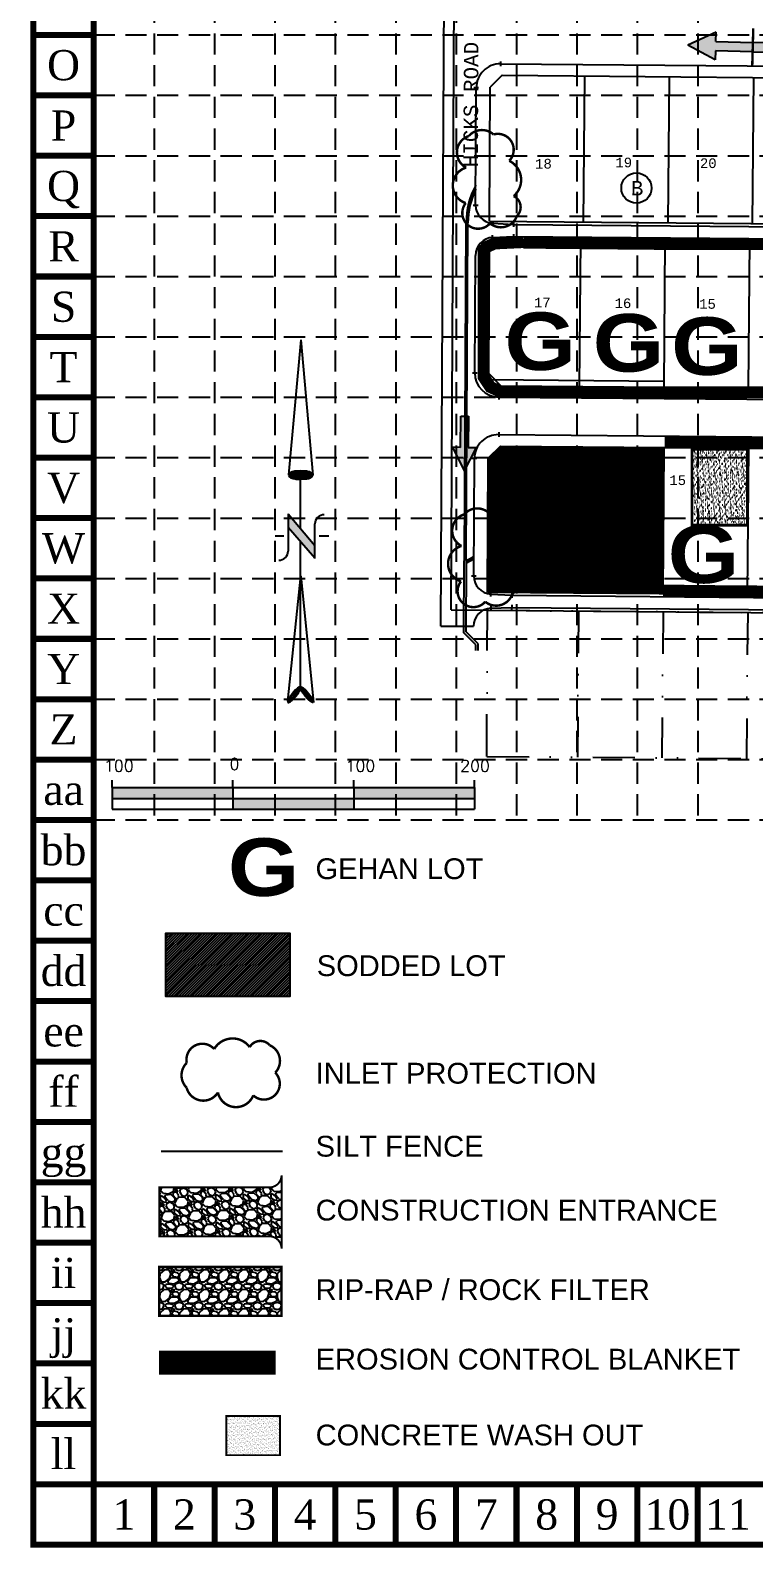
# Model space of a CAD drawing. Header units: inches. Extents: x 4121 to 7326, y 5861 to 7866.
# Drawn here: x 4121 to 4720, y 5861 to 7117 of the extents above; entities that cross this region are included whole.
import ezdxf
from ezdxf.enums import TextEntityAlignment as Align

# ---------------------------------------------------------------- set-up
doc = ezdxf.new("R2010")
doc.units = ezdxf.units.IN
doc.header["$LTSCALE"] = 70
doc.header["$MEASUREMENT"] = 0
for name, pattern in [('ACAD_ISO02W100', [15, 12, -3]), ('DIVIDE', [1.25, 0.5, -0.25, 0, -0.25, 0, -0.25]), ('HIDDEN', [0.375, 0.25, -0.125])]:
    doc.linetypes.add(name, pattern=pattern)
for name, color, linetype in [('11', 7, 'Continuous'), ('14', 7, 'Continuous'), ('31', 7, 'Continuous'), ('46', 7, 'Continuous'), ('47', 150, 'Continuous'), ('8', 7, 'Continuous'), ('BASE', 7, 'Continuous'), ('BOUND', 150, 'Continuous'), ('drainarrow', 7, 'Continuous'), ('erosionblanket', 84, 'Continuous'), ('grid', 9, 'HIDDEN'), ('HATCH', 2, 'Continuous'), ('LOTS', 150, 'Continuous'), ('NARROW', 7, 'Continuous'), ('SILT', 200, 'Continuous'), ('SODDED LOT', 2, 'Continuous')]:
    doc.layers.add(name, color=color, linetype=linetype)
doc.styles.add('GEHAN', font='ariblk.TTF', dxfattribs={"height": 12})
doc.styles.add('L120', font='simplex.shx', dxfattribs={"height": 4.8})
doc.styles.add("L200'", font='ARIAL.TTF', dxfattribs={"height": 0.001968503937008})
doc.styles.add('MONOTXT', font='MONOTXT', dxfattribs={"height": 0.2})
doc.styles.get("Standard").update_dxf_attribs({"font": 'TIMES.TTF', "height": 25})
pattern_1 = [(45, (0, 0), (-0.08838834764831843, 0.08838834764831845), [])]

# ---------------------------------------------------------------- blocks, each defined once
blk = doc.blocks.new('North Arrow')
at = {"layer": 'NARROW'}
for p, q in [((32.43254981860446, 3.058265073213988), (32.43254981860446, 4.631385762768332)), ((0, 0), (22.36344290151465, 2.002084736559482)), ((0, 0), (22.3340256442134, -2.022002755547874)), ((28.76667448424996, -2.091662794246076), (34.01874137947743, 2.319861484284047)), ((36.17825519122562, 2.333068732823449), (30.46489879658111, 2.333068732823449)), ((36.15693846157228, 2.319861484284047), (31.03953994826952, -2.091662794246076)), ((39.10239171702415, 0.006637234364461619), (59.96415737125062, 2.108618273159664)), ((21.65859055236069, -0.04755806894536363), (21.65587945617517, -0.04755806894536363)), ((31.2002493849468, -0.04755806894536363), (21.65859055236069, -0.04755806894536363)), ((28.76667448424996, -2.091662794246076), (34.95439482978327, -2.091662794246076)), ((57.4539157862273, -0.04755806894536363), (33.41071549255503, -0.04755806894536363)), ((59.8310793026576, -2.141789640390925), (39.04486644576536, -0.007715046158409677)), ((57.69334596529006, -0.02703537367779063), (57.76929195033517, -0.01344045038422337)), ((57.76514189648879, -0.05039075473177945), (57.69334596529006, -0.02703537367779063)), ((32.43254981860446, -4.261561808689294), (32.43254981860446, -2.800806882678444))]:
    blk.add_line(p, q, dxfattribs=at)
blk.add_lwpolyline([(22.36469003275943, -2.029144276148145), (22.58571216360451, -1.926685835660464, 0.09157658552841703), (22.86600292222374, -1.437143250313966, 0.04830551554414139), (23.03449076013294, -0.7510674610057322), (23.07365352004581, -0.007926344824227272), (23.0138871940153, 0.8191116749912908, 0.04830551554426889), (22.86600292222374, 1.421290560665511, 0.0915765855283463), (22.58571216360451, 1.91083314601201), (22.36469003275943, 2.01329158649969), (22.14366790191434, 1.91083314601201, 0.09157658552851158), (21.86337714329511, 1.421290560665511, 0.04830551554418233), (21.71549287155813, 0.8191116749912908), (21.65572654552761, -0.007926344824227272), (21.71549287155813, -0.8349643646397453, 0.04830551554422624), (21.86337714329511, -1.437143250313966, 0.09157658552816902), (22.14366790191434, -1.926685835660464)], format="xyb", close=True, dxfattribs=at)
for points in [[(57.45558378554506, -0.03134526075882604), (57.43996657389744, 0.0836624617477355, -0.06681784727068599), (57.67471216397553, 0.4712181194372533, -0.03073031192727785), (58.00862399094058, 0.8372912985578296), (58.52165351551321, 1.292257312707079), (59.07299621394941, 1.699951556056476, -0.03073031192742202), (59.50028108291463, 1.950818694931513, -0.06681784727061153), (59.92804734067704, 2.100220530974184), (60.03732810972451, 2.061125939999329)], [(60.03732810972451, 2.061125939999329), (60.05294532137214, 1.946118217492767, -0.06681784727066456), (59.81819973129404, 1.558562559803249, -0.03073031192683177), (59.43379851860755, 1.137137013811298), (58.97125837981093, 0.7375233665334235), (58.41991568137473, 0.3298291232385964, -0.03073031192764033), (57.99263081235495, 0.07896198436355917, -0.03669233332525137), (57.76236303227506, -0.01733721801429056)], [(57.45558378554506, -0.03527464659782709), (57.43996657389744, -0.150282369049819, 0.06681784727068599), (57.67471216397553, -0.5378380267393368, 0.03073031192727785), (58.00862399094058, -0.903911205859913), (58.52165351551321, -1.358877220063732), (59.07299621394941, -1.766571463358559, 0.03073031192742202), (59.50028108291463, -2.017438602233597, 0.06681784727061153), (59.92804734067704, -2.166840438276267), (60.03732810972451, -2.127745847301412)], [(60.03732810972451, -2.127745847301412), (60.05294532137214, -2.012738124794851, 0.06681784727066456), (59.81819973129404, -1.625182467105333, 0.03073031192683177), (59.43379851860755, -1.203756921113381), (58.97125837981093, -0.804143273835507), (58.41991568137473, -0.3964490305406798, 0.03073031192764033), (57.99263081235495, -0.1455818916656426, 0.03669233332525137), (57.76236303227506, -0.04928268934236257)]]:
    blk.add_lwpolyline(points, format="xyb", dxfattribs=at)
for centre, start, end in [((30.46491631666868, 3.862994872579293), 178.8769027564139, 270), ((34.95439482978327, -3.621588933947351), 358.8769027564139, 90)]:
    blk.add_arc(centre, 1.529926139739004, start, end, dxfattribs=at)
for points in [[(23.02743242273209, -0.7618279882990464), (21.67003612299595, -0.04525802260104683), (23.06525461068304, -0.04525802260104683), (21.71626324154204, 0.8195677980802429)], [(23.06525461068304, -0.04525802260104683), (21.71626324154204, 0.8195677980802429), (23.01902749208239, 0.7489697719211108), (21.85494459723486, 1.41965102062386)], [(23.01902749208239, 0.7489697719211108), (21.85494459723486, 1.41965102062386), (22.86773874044229, 1.437300527177285), (22.14491470462235, 1.910307302568981)], [(22.86773874044229, 1.437300527177285), (22.14491470462235, 1.910307302568981), (22.58617356370451, 1.910307302568981), (22.35503797086494, 2.002084736559482)], [(31.04573626156707, -2.092600781761575), (36.15173163068903, 2.358604768796795), (28.74698772917327, -2.064361571265181), (34.01267678058502, 2.358604768796795)], [(57.44388876337325, 0.08001449623407098), (57.69525844847522, -0.01106567331589758), (57.49810575425727, 0.2124947428819723), (57.77083364797363, -0.01106567331589758)], [(57.450460519849, -0.04004572727353661), (57.68868669199946, -0.016585683588346), (57.44388876337325, 0.08001449623407098), (57.69525844847522, -0.01106567331589758)], [(57.49810575425727, 0.2124947428819723), (57.77083364797363, -0.01106567331589758), (57.59996797960412, 0.3891350717640307), (57.940056377156, 0.06345446541672572)], [(57.59996797960412, 0.3891350717640307), (57.940056377156, 0.06345446541672572), (57.68211493557828, 0.4981552747267415), (58.06984856753843, 0.1324545938769006)], [(57.68211493557828, 0.4981552747267415), (58.06984856753843, 0.1324545938769006), (57.83819415180915, 0.663755583063903), (58.29493122679196, 0.2580348277115263)], [(57.83819415180915, 0.663755583063903), (58.29493122679196, 0.2580348277115263), (58.02877508955135, 0.8569559427633067), (58.51837094691291, 0.405695102581376)], [(58.02877508955135, 0.8569559427633067), (58.51837094691291, 0.405695102581376), (58.26042950528063, 1.069476338470849), (58.73031009321494, 0.5657754006460891)], [(58.26042950528063, 1.069476338470849), (58.73031009321494, 0.5657754006460891), (58.51837094691291, 1.297176762400341), (59.04904028220699, 0.8114158579883224)], [(58.51837094691291, 1.297176762400341), (59.04904028220699, 0.8114158579883224), (58.69580837170361, 1.422756996180397), (59.26097942850902, 0.9949561996836565)], [(59.26426530671961, 0.9963362022790534), (58.69416543257103, 1.419996991044172), (59.44663154890804, 1.149516487475921), (59.00303798687673, 1.64907741756906)], [(59.44663154890804, 1.149516487475921), (59.00303798687673, 1.64907741756906), (59.61749721722299, 1.335816834307479), (59.27576588053853, 1.822957741314895)], [(59.61749721722299, 1.335816834307479), (59.27576588053853, 1.822957741314895), (59.80972109409777, 1.551097235151246), (59.4926338442383, 1.954057985367399)], [(59.80972109409777, 1.551097235151246), (59.4926338442383, 1.954057985367399), (59.93129858887187, 1.730497569169529), (59.69471535579942, 2.039618144699489)], [(59.93129858887187, 1.730497569169529), (59.69471535579942, 2.039618144699489), (60.05287608364597, 1.941637962281675), (59.93129858887187, 2.103098262887215)], [(60.05287608364597, 1.941637962281675), (59.93129858887187, 2.103098262887215), (60.03644669248388, 2.064458190925507)], [(22.86773874044229, -1.439569039612252), (21.72466817219174, -0.8747848301754857), (23.02743242273209, -0.7618279882990464), (21.67003612299595, -0.04525802260104683)], [(22.5777686330548, -1.930225321557373), (21.86334952788457, -1.446628842222708), (22.86773874044229, -1.439569039612252), (21.72466817219174, -0.8747848301754857)], [(22.36344290151465, -2.014942952937417), (22.14491470462235, -1.930225321557373), (22.5777686330548, -1.930225321557373), (21.86334952788457, -1.446628842222708)], [(57.4373170068975, -0.1421659174229717), (57.68868669199946, -0.02210569386079442), (57.450460519849, -0.04004572727353661), (57.68868669199946, -0.016585683588346)], [(57.45703227632475, -0.1932260124704044), (57.69525844847522, -0.02762570418781252), (57.4373170068975, -0.1421659174229717), (57.68868669199946, -0.02210569386079442)], [(57.52603571929285, -0.3257062591183058), (57.76426189149788, -0.05108574781843345), (57.45703227632475, -0.1932260124704044), (57.69525844847522, -0.02762570418781252)], [(57.63446970111545, -0.4802665469105705), (57.90062583830149, -0.1021458429204358), (57.52603571929285, -0.3257062591183058), (57.76426189149788, -0.05108574781843345)], [(57.78397716092513, -0.6624268860650773), (58.09120677609826, -0.2001260253382497), (57.63446970111545, -0.4802665469105705), (57.90062583830149, -0.1021458429204358)], [(57.97455809866733, -0.8735672791772231), (58.33600470472447, -0.3477863002626691), (57.78397716092513, -0.6624268860650773), (58.09120677609826, -0.2001260253382497)], [(58.24071423585337, -1.113687726247008), (58.61366141578401, -0.5423666625029), (57.97455809866733, -0.8735672791772231), (58.33600470472447, -0.3477863002626691)], [(58.61366141578401, -1.433848322321865), (58.92746278743289, -0.771447089027788), (58.24071423585337, -1.113687726247008), (58.61366141578401, -0.5423666625029)], [(58.91431927448139, -1.64498871543401), (59.20019068109468, -1.004667523229728), (58.61366141578401, -1.433848322321865), (58.92746278743289, -0.771447089027788)], [(59.11804372517508, -1.794028992899257), (59.56985198281473, -1.35518817585762), (58.91760515269198, -1.651888728247286), (59.20019068109468, -1.011567536097573)], [(59.34805520177179, -1.927889242142555), (59.81300697236293, -1.62152867174882), (59.11804372517508, -1.794028992899257), (59.56985198281473, -1.35518817585762)], [(59.53699320043597, -1.324828119304584), (59.41377276652929, -1.18406785724801), (59.20840537670301, -1.014327541233797)], [(59.58299549571166, -2.052089473381784), (59.92801271066128, -1.787128980031412), (59.34805520177179, -1.927889242142555), (59.81300697236293, -1.62152867174882)], [(59.78343406819477, -2.12522960951901), (60.04630432717022, -2.007929391147627), (59.58299549571166, -2.052089473381784), (59.92801271066128, -1.787128980031412)], [(59.92308389326354, -2.166629686616943), (60.03808963156189, -2.132129622386856), (59.78343406819477, -2.12522960951901), (60.04630432717022, -2.007929391147627)]]:
    blk.add_solid(points, dxfattribs=at)
blk = doc.blocks.new('washout')
at = {"layer": 'BASE'}
h = blk.add_hatch(dxfattribs=at)
h.set_pattern_fill('AR-SAND', color=30, scale=1.29438, style=0)
h.set_pattern_definition([(37.50000000000001, (1095.310110482622, -97.07849999999996), (-0.0815373428699146, 2.494042150135252), [0, -1.9674576, 0, -2.200446, 0, -2.1033675]), (7.499999999999999, (1095.310110482622, -97.07849999999996), (2.29076357176444, 3.652929423912071), [0, -1.0613916, 0, -1.7733006, 0, -0.6795494999999999]), (327.5, (1093.718023082621, -97.07849999999996), (4.0308829430139, 0.007324965717175819), [0, -0.6471899999999999, 0, -2.329884, 0, -3.041793]), (317.5, (1093.718023082621, -97.07849999999996), (3.891070154426286, 1.136045697739593), [0, -0.323595, 0, -1.5273684, 0, -1.747413])])
h.paths.add_polyline_path([(44.3144205259029, 0), (44.3144205259029, 32.35950000000003), (0, 32.35950000000003), (0, 0)])
at = {"layer": 'BASE', "color": 30, "linetype": 'ACAD_ISO02W100', "const_width": 1.617975}
blk.add_lwpolyline([(0, 0), (44.3144205259029, 0), (44.3144205259029, 32.35950000000003), (0, 32.35950000000003)], close=True, dxfattribs=at)
blk = doc.blocks.new('GH')
at = {"layer": 'HATCH', "color": 135, "style": 'GEHAN'}
blk.add_text('G', height=184.6608168914332, dxfattribs=at).set_placement((-67.79642512396822, -260.908448399513))
blk = doc.blocks.new('TF')
for p, q in [((0.001246013401441814, -0.01988097191429006), (0.001246013401441814, 0.02011902808567356)), ((0.001246013401441814, 0.02011902808567356), (0.1612460134014668, 0.02011902808567356)), ((0.1612460134014668, 0.02011902808567356), (0.1612460134014668, 0.06011902808575087)), ((0.1612460134014668, 0.06011902808575087), (0.2812460134014714, 0.0001190280856917525)), ((0.1612460134014668, -0.05988097191425368), (0.2812460134014714, 0.0001190280856917525)), ((0.1612460134014668, -0.01988097191429006), (0.001246013401441814, -0.01988097191429006)), ((0.1612460134014668, -0.01988097191429006), (0.1612460134014668, -0.05988097191425368))]:
    blk.add_line(p, q)
for points in [[(0.001246013401441814, 0.02011902808567356), (0.001246013401441814, -0.01988097191429006), (0.1612460134014668, 0.02011902808567356), (0.1612460134014668, -0.01988097191429006)], [(0.1612460134014668, -0.05988097191425368), (0.1612460134014668, 0.06011902808575087), (0.2812460134014714, 0.0001190280856917525), (0.1612460134014668, 0.06011902808575087)]]:
    blk.add_solid(points)
blk = doc.blocks.new('2arrows')
at = {"const_width": 2}
blk.add_lwpolyline([(45.04316796406874, -33.44996707222072), (55.84051307070968, -3.742470964964014)], dxfattribs=at)
at = {"yscale": 192, "zscale": 192}
for p, xscale, rotation in [((50.75888368518281, -18.42426616694411), 192.0000000000001, 160.0260596818102), ((50.30919537507816, -18.26082459458394), -191.9999999999998, 160.0260596818168)]:
    blk.add_blockref('TF', p, dxfattribs=dict(at, xscale=xscale, rotation=rotation))
blk = doc.blocks.new('arrow')
at = {"xscale": 192.0000000000001, "yscale": 192, "zscale": 192, "rotation": 89.54514789520785}
blk.add_blockref('TF', (-0.4058247577286238, -53.99771442406018), dxfattribs=at)
blk = doc.blocks.new('SODDEDLOT')
at = {"layer": 'HATCH'}
h = blk.add_hatch(dxfattribs=at)
h.set_pattern_fill('ANSI31', color=256, scale=20, style=0)
h.set_pattern_definition([(45, (0, 0), (-1.767766952966369, 1.767766952966369), [])])
h.paths.add_polyline_path([(10.13778525798257, 14.82062275807376), (10.13778525798257, 14.56789592690394), (10.13778525798257, 10.56037062392895), (18.59497511212364, 10.56037062392895), (18.59497511212364, 14.82062275807376)])
h = blk.add_hatch(dxfattribs=at)
h.set_pattern_fill('ANSI31', color=256, style=0)
h.set_pattern_definition(pattern_1)
h.paths.add_polyline_path([(10.13778525798257, 14.82062275807375), (10.13778525798257, 14.56789592690394), (10.13778525798257, 10.56037062392895), (18.59497511212364, 10.56037062392895), (18.59497511212364, 14.82062275807376)])
at = {"color": 250}
blk.add_lwpolyline([(10.13778525798257, 14.56789592690394), (10.13778525798257, 10.56037062392895), (18.59497511212363, 10.56037062392895), (18.59497511212363, 14.82062275807375), (10.13778525798257, 14.82062275807376)], close=True, dxfattribs=at)
blk = doc.blocks.new('grid2')
at = {"layer": 'grid'}
for p, q in [((4223.380086782581, 7613.162847270303), (4223.380086782581, 6463.162847270303)), ((4273.380086782581, 7613.162847270303), (4273.380086782581, 6463.162847270303)), ((4323.380086782581, 7613.162847270303), (4323.380086782581, 6463.162847270303)), ((4373.380086782581, 7613.162847270303), (4373.380086782581, 6463.162847270303)), ((4423.380086782581, 7613.162847270303), (4423.380086782581, 6463.162847270303)), ((4473.380086782581, 7613.162847270303), (4473.380086782581, 6463.162847270303)), ((4523.380086782581, 7613.162847270303), (4523.380086782581, 6463.162847270303)), ((4573.380086782581, 7613.162847270303), (4573.380086782582, 6463.162847270303)), ((4623.380086782581, 7613.162847270303), (4623.380086782582, 6463.162847270303)), ((4673.380086782581, 7613.162847270303), (4673.380086782582, 6463.162847270303)), ((4173.380086782581, 7113.162847270303), (7273.380086782581, 7113.162847270303)), ((4173.380086782581, 7063.162847270303), (7273.380086782581, 7063.162847270303)), ((4173.380086782581, 7013.162847270303), (7273.380086782581, 7013.162847270303)), ((4173.380086782581, 6963.162847270303), (7273.380086782581, 6963.162847270303)), ((4173.380086782581, 6913.162847270303), (7273.380086782581, 6913.162847270303)), ((4173.380086782581, 6863.162847270303), (7273.380086782581, 6863.162847270303)), ((4173.380086782581, 6813.162847270303), (7273.380086782581, 6813.162847270303)), ((4173.380086782581, 6763.162847270303), (7273.380086782581, 6763.162847270303)), ((4173.380086782581, 6713.162847270303), (7273.380086782581, 6713.162847270303)), ((4173.380086782581, 6663.162847270303), (7273.380086782581, 6663.162847270303)), ((4173.380086782581, 6613.162847270303), (7273.380086782581, 6613.162847270303)), ((4173.380086782581, 6563.162847270303), (7273.380086782581, 6563.162847270303)), ((4173.380086782581, 6513.162847270303), (7273.380086782581, 6513.162847270303)), ((4173.380086782581, 6463.162847270303), (7273.380086782581, 6463.162847270303))]:
    blk.add_line(p, q, dxfattribs=at)

msp = doc.modelspace()

# ---------------------------------------------------------------- hatches: boundary and pattern name
h = msp.add_hatch(color=7)
h.paths.add_polyline_path([(4288.630655027353, 6481.021923070004), (4288.630655027351, 6490.031309986285), (4188.630655027351, 6490.031309986289), (4188.630655027353, 6481.021923070004)])
h.paths.add_polyline_path([(4288.630655027349, 6481.021923070004), (4288.630655027351, 6472.012536153712), (4388.630655027351, 6472.012536153716), (4388.630655027351, 6481.02192307)])
h.paths.add_polyline_path([(4388.630655027353, 6490.031309986289), (4388.630655027355, 6481.02192307), (4488.630655027351, 6481.021923069997), (4488.630655027351, 6490.031309986289)])
at = {"layer": 'BASE'}
h = msp.add_hatch(dxfattribs=at)
h.set_pattern_fill('GRAVEL', color=4, scale=16.2, angle=-43.93425516442545, style=0)
h.set_pattern_definition([(184.0785448355745, (-18417.82668946038, -3681.092307775833), (-194.4904527910348, -15.07523424515511), [2.179483199999999, -215.7692255999999]), (141.0354448355745, (-18420.00065700857, -3681.247320998895), (151.2345214365568, -123.214940596279), [3.740061600000002, -370.2659850000002]), (88.57614483557452, (-18422.9086870458, -3678.895425316148), (-6.979056367661839, -240.7291717571321), [2.637165600000003, -261.0797184000002]), (223.3394448355745, (-18430.26853057223, -3677.428344109647), (236.4678958910073, 222.0841624681556), [3.4058556, -337.1796396000001]), (248.8994448355745, (-18432.74561082707, -3679.765847352652), (76.54983132886439, 196.195022155884), [3.339711000000001, -330.6318426000001]), (313.3394448355745, (-18433.94793044969, -3682.881634175397), (-222.0841624681555, 236.4678958910073), [3.405855600000001, -337.1796396000001]), (353.7599448355745, (-18431.61042720667, -3685.358714430271), (-264.061572812783, 29.45921799145023), [4.504069800000002, -445.9025538000003]), (28.32104483557454, (-18427.13304630231, -3685.848277743176), (328.9454553467865, 177.9758506972035), [4.252305600000001, -420.9784002000001]), (77.49534483557453, (-18423.38972788698, -3683.830932150215), (52.7912917103459, 241.5814567118474), [3.417389999999993, -338.3219825999992]), (131.3021448355745, (-18422.64979542993, -3680.494604834324), (117.0883301573471, -135.3070728394967), [3.9014784, -191.1723606]), (178.4631448355746, (-18425.22488410954, -3677.563659885634), (-263.6354681385043, 6.552902004568955), [5.045457600000002, -499.5006750000003]), (94.87984483557422, (-18418.83138350131, -3688.672691795362), (-14.22301612750176, 148.6778671431655), [1.7220762, -170.4862728]), (127.5349448355745, (-18418.97787425268, -3686.956850176879), (129.1804486462132, -169.4536169214531), [3.276239400000001, -324.3484782000001]), (181.0657448355745, (-18420.97391366634, -3684.358846585817), (-11.2400899281192, -11.66621364588291), [2.291020199999994, -20.61923039999995]), (159.2643448355745, (-18420.44173799485, -3682.172095330052), (80.81123483270167, -32.86799368971478), [1.2337596, -122.141763]), (247.8671448355745, (-18421.59557529086, -3681.735275579644), (22.05405342665514, 46.23871873626608), [1.7447886, -85.49488440000003]), (347.0295448355745, (-18422.25293553441, -3683.351500041228), (57.47880784994069, -10.38778807492412), [2.833849800000001, -91.62757260000004]), (117.6308448355745, (-18419.49139624855, -3683.987554105433), (12.09235663965422, -34.14636919208207), [2.049154199999999, -49.1797494]), (332.4552448355745, (-18428.36197711162, -3675.216025438711), (150.3823034123824, -77.40234415063819), [2.870640000000001, -284.1940890000001]), (26.4119448355745, (-18425.81671708303, -3676.543529633402), (-170.3057596511334, -83.36804292848907), [2.4083082, -238.4220096000001]), (249.2643448355745, (-18417.24337895858, -3681.65431209831), (32.86799368971478, 80.81123483270167), [2.467502999999998, -120.9080195999999]), (299.6762448355745, (-18418.11701845942, -3683.961986690321), (-82.94194859761754, 147.3994342677673), [2.87064, -284.194089]), (295.5097448355746, (-18435.33083071055, -3682.449075660928), (-35.85094379854655, 79.53282634723364), [2.768256, -135.6446088]), (250.8408448355745, (-18434.1386422918, -3684.947462095033), (65.31003035349023, 184.5286947694163), [2.319483599999999, -229.6292165999999]), (22.86714483557454, (-18428.3668033081, -3693.432922998587), (79.5328647544968, 35.8508592409737), [2.467503000000002, -120.9080196]), (333.4197448355745, (-18426.09321860297, -3692.474058780614), (-196.6210380248936, 99.45637053799805), [2.715622200000001, -268.8458688000001]), (25.50974483557454, (-18434.08324622564, -3687.925280638183), (-79.53282634723364, -35.85094379854651), [1.384128000000001, -137.0287368]), (57.37564483557452, (-18429.06677591026, -3692.758517811568), (33.29417184259945, 57.90490875400799), [0.8260380000000002, -81.7780698]), (122.0295448355745, (-18428.62143368812, -3692.062806445318), (23.75857186253159, -45.38645285918526), [3.339710999999995, -63.4545899999999]), (142.0747448355744, (-18430.39267137278, -3689.231478653584), (127.902176230205, -100.7346596256384), [3.09501, -306.4055526000001]), (259.7558448355745, (-18423.2645433149, -3684.401458944396), (10.81394232465445, 34.57251636230077), [2.3363964, -56.0735298]), (309.2229448355745, (-18423.68005688602, -3686.700611064703), (175.8453004087707, -214.4139758930329), [4.079062799999986, -403.826520599999]), (17.01114483557454, (-18421.10070697058, -3689.860618978242), (-125.3454499322584, -36.7031286317086), [1.667887199999996, -165.1213187999996]), (46.06574483557452, (-18419.5057886883, -3689.372664397551), (-0.4261235859002039, 22.90629648567266), [0.9720000000000001, -15.228]), (76.3221448355745, (-18430.28879298001, -3688.656690623464), (-32.01585226171111, -126.6237872277874), [2.250568800000001, -222.8070240000002]), (4.078544835574531, (-18429.75661730853, -3686.469939367698), (194.4904527910348, 15.07523424515514), [4.358966399999999, -213.5897423999999]), (316.0657448355745, (-18425.4086822121, -3686.159912921516), (22.90629648567267, 0.4261235859002069), [4.212000000000002, -11.988]), (281.3705448355745, (-18422.3754676028, -3689.082335398502), (-37.98133146021742, 194.0643706612281), [2.5614468, -253.5830388]), (210.1203448355745, (-18421.87046807864, -3691.593505540191), (-56.62655596742081, -35.42475641512836), [2.358752400000001, -115.5790296]), (163.7117448355745, (-18423.91072858306, -3692.777171487191), (-334.0588929611694, 96.89940507885841), [3.840452999999993, -380.2054787999992]), (131.4918448355745, (-18427.59704220005, -3691.700036436696), (-140.4207089641229, 157.7872795090374), [4.062943799999999, -402.2309988])])
edge = h.paths.add_edge_path()
edge.add_line((4328.862571870068, 6108.316697525823), (4328.862571870068, 6169.073185200019))
edge.add_arc((4318.736492626032, 6169.073185200003), 10.12607924403528, -89.96094406197852, 9.271161616197787e-11, ccw=False)
edge.add_line((4318.743395115118, 6158.947108308525), (4227.576594240427, 6158.88496401979))
edge.add_line((4227.576594240427, 6158.88496401979), (4227.592613206103, 6118.38065045819))
edge.add_line((4227.592613206103, 6118.38065045819), (4318.729590136994, 6118.442774417259))
edge.add_arc((4318.736492626069, 6108.316697525817), 10.12607924399888, 3.092281986027956e-11, 90.03905593795992, ccw=False)
at = {"layer": 'BASE', "linetype": 'ACAD_ISO02W100'}
h = msp.add_hatch(dxfattribs=at)
h.set_pattern_fill('GRAVEL', color=240, scale=16.2, style=0)
h.set_pattern_definition([(228.0128, (3073.085037231738, 5234.626362164017), (-129.5999713609622, -145.8000217340374), [2.1794832, -215.7692256000001]), (184.9697, (3071.627037231736, 5233.006362163964), (194.4000170345858, 16.19985917351424), [3.740061600000001, -370.265985]), (132.5103999999999, (3067.901037231739, 5232.682362164), (161.9998496372184, -178.2001405167134), [2.637165600000001, -261.0797184000001]), (267.2737, (3061.58303723174, 5228.632362163953), (16.19993548718049, 324.0000047785702), [3.405855600000001, -337.1796396000001]), (292.8337, (3061.421037231739, 5225.230362163951), (-81.00016046808169, 194.3999418708), [3.339711000000003, -330.6318426000003]), (357.2737, (3062.717037231736, 5222.152362163972), (-324.0000047785702, 16.1999354871805), [3.405855600000001, -337.1796396000001]), (37.6942, (3066.119037231738, 5221.990362163961), (-210.6001189990112, -161.9998445636006), [4.504069799999999, -445.9025538]), (72.2553, (3069.683037231736, 5224.744362163976), (113.4001743558277, 356.3999389460749), [4.252305600000004, -420.9784002000004]), (121.4296, (3070.979037231738, 5228.794362163964), (-129.6001333936572, 210.5999195911797), [3.417390000000002, -338.3219826000002]), (175.2364, (3069.197037231736, 5231.710362163991), (178.2000153303773, -16.19986282911242), [3.901478399999993, -191.1723605999996]), (222.3974, (3065.309037231737, 5232.034362164013), (-194.4001190873864, -178.1998717286288), [5.045457600000002, -499.5006750000002]), (138.8141, (3077.62103723174, 5228.470362164), (-113.4000477382526, 97.19995647615266), [1.722076200000001, -170.4862728000001]), (171.4692, (3076.325037231738, 5229.604362163962), (210.5999722140051, -32.4001281426446), [3.276239399999993, -324.3484781999992]), (225, (3073.085037231738, 5230.090362163995), (-1.798561299892754e-15, -16.20000501307303), [2.291020200000001, -20.61923040000001]), (203.1986, (3071.951037231736, 5232.034362164013), (80.99999563680664, 32.40002146929064), [1.233759600000001, -122.1417630000001]), (291.8014, (3070.817037231738, 5231.54836216398), (-16.19999855011051, 48.60000442277448), [1.7447886, -85.49488440000003]), (30.9638, (3071.465037231736, 5229.928362163984), (48.59996796106557, 32.40004023335987), [2.833849799999994, -91.62757259999978]), (161.5651, (3073.895037231738, 5231.386362163968), (32.40000704040599, -16.19997413220786), [2.049154200000002, -49.17974940000003]), (16.38950000000001, (3061.421037231739, 5231.54836216398), (162.0000356142738, 48.59988189905113), [2.870639999999999, -284.194089]), (70.3462, (3064.175037231738, 5232.358362163977), (-64.7999230074223, -178.2000345968208), [2.4083082, -238.4220096]), (293.1986, (3073.895037231738, 5234.626362164017), (-32.40002146929064, 80.99999563680664), [2.467503000000002, -120.9080196]), (343.6105, (3074.867037231739, 5232.358362163977), (-162.0000356142738, 48.59988189905117), [2.870639999999995, -284.1940889999992]), (339.444, (3061.421037231739, 5221.504362163985), (-81.00002988158727, 32.39993514202968), [2.768256, -135.6446088]), (294.7751, (3064.013037231738, 5220.532362163976), (-80.99987346577176, 178.2000554337938), [2.319483599999995, -229.6292165999996]), (66.80140000000002, (3074.057037231738, 5218.426362163947), (32.40002146929066, 80.99999563680664), [2.467503000000001, -120.9080196]), (17.35400000000001, (3075.029037231739, 5220.694362163988), (-210.6000327093687, -64.79991093659774), [2.7156222, -268.8458688]), (69.444, (3066.119037231738, 5218.426362163947), (-32.39993514202972, -81.00002988158725), [1.384128000000001, -137.0287368000001]), (101.3098999999999, (3073.085037231738, 5218.426362163947), (-16.19996164101801, 64.80001218614144), [0.8260379999999984, -81.77806979999981]), (165.9638, (3072.923037231738, 5219.236362163945), (48.60000884503379, -16.19996852925219), [3.339711, -63.45459]), (186.009, (3069.683037231736, 5220.046362163943), (161.9999959646779, 16.19998894320584), [3.095010000000001, -306.4055526000001]), (303.6901, (3071.465037231736, 5228.470362164), (-16.20002161901649, 32.3999928358928), [2.3363964, -56.07352980000003]), (353.1572, (3072.761037231738, 5226.526362163982), (275.3999897207524, -32.40012956638114), [4.079062800000001, -403.8265206]), (60.94540000000001, (3076.811037231739, 5226.040362163949), (-64.80000044062835, -113.4000062300289), [1.6678872, -165.1213188000001]), (90, (3077.62103723174, 5227.498362163991), (-16.2, 16.2), [0.9720000000000001, -15.228]), (120.2564, (3069.359037231736, 5220.532362163976), (64.79991716620366, -113.4000397848467), [2.2505688, -222.8070240000001]), (48.01279999999999, (3068.225037231739, 5222.476362163994), (129.5999713609622, 145.8000217340374), [4.3589664, -213.5897424]), (0, (3071.141037231739, 5225.716362163985), (16.2, 16.2), [4.212000000000002, -11.988]), (325.3048, (3075.35303723174, 5225.716362163985), (-161.9999069955979, 113.4001394754302), [2.5614468, -253.5830388000001]), (254.0546, (3077.45903723174, 5224.258362164001), (-16.19999820660138, -64.80000205176486), [2.358752400000002, -115.5790296000001]), (207.646, (3076.811037231739, 5221.990362163961), (-307.7999320763095, -162.0001249533407), [3.840453000000002, -380.2054788]), (175.4261, (3073.409037231739, 5220.208362163954), (-210.6000090446566, 16.19991577880956), [4.06294379999999, -402.2309987999992])])
h.paths.add_polyline_path([(4227.592613206103, 6052.583860751627), (4328.862571870068, 6052.583860751627), (4328.862571870068, 6093.083860751569), (4227.592613206103, 6093.083860751569)])
at = {"layer": 'SODDED LOT'}
h = msp.add_hatch(dxfattribs=at)
h.set_pattern_fill('ANSI31', color=256, style=0)
h.set_pattern_definition(pattern_1)
h.paths.add_polyline_path([(4644.356707105509, 6650.642059628944), (4499.623246196124, 6652.110333824838), (4500.100918698045, 6762.531688868856), (4509.928492041654, 6772.352879799961), (4645.478247863051, 6771.557789458591)])

# ---------------------------------------------------------------- linework, layer by layer
at = {"color": 7}
for p, q in [((4188.630655027351, 6490.031309986289), (4188.630655027351, 6496.031309986289)), ((4288.630655027351, 6490.031309986289), (4288.630655027351, 6496.031309986289)), ((4388.630655027351, 6490.031309986289), (4388.630655027351, 6496.031309986289)), ((4488.630655027351, 6490.031309986289), (4488.630655027351, 6496.031309986289)), ((4188.630655027351, 6490.031309986289), (4288.630655027351, 6490.031309986289)), ((4188.630655027351, 6490.031309986289), (4188.630655027351, 6472.012536153712)), ((4288.630655027351, 6490.031309986289), (4488.630655027351, 6490.031309986289)), ((4288.630655027351, 6490.031309986289), (4288.630655027351, 6472.012536153712)), ((4388.630655027351, 6490.031309986289), (4388.630655027351, 6472.012536153712)), ((4488.630655027351, 6490.031309986289), (4488.630655027351, 6472.012536153712)), ((4188.630655027349, 6481.021923070004), (4488.630655027351, 6481.02192307)), ((4188.630655027349, 6472.012536153712), (4288.630655027351, 6472.012536153712)), ((4288.630655027351, 6472.012536153712), (4488.630655027351, 6472.012536153712))]:
    msp.add_line(p, q, dxfattribs=at)
at = {"color": 84, "const_width": 20}
msp.add_lwpolyline([(4227.361001291804, 6013.840358306801), (4323.983609280664, 6013.840358306801)], dxfattribs=at)
at = {"layer": '14', "color": 7, "linetype": 'Continuous'}
for p, q in [((4460.795960376598, 6623.69202444986), (4463.438453212597, 7151.840013522664)), ((4510.214305714286, 7091.2752), (4510.180057142858, 7087.275365714286)), ((4510.197181580772, 7089.275283829986), (5694.21585951057, 7079.137693624945)), ((4492.026159999999, 7069.366074285715), (4488.026231428572, 7069.386088571428)), ((4489.540190180364, 6972.239034848475), (4490.026197807986, 7069.376081997654)), ((4487.540225714285, 6972.24904), (4491.540157142857, 6972.229028571428)), ((4503.781171428571, 6959.18614), (4503.547685714286, 6955.19298)), ((4503.794368571429, 6943.4689), (4503.629114285714, 6947.465465714286)), ((4503.664429467713, 6957.189562075608), (4520.960227249454, 6956.178255526771)), ((4520.927317142858, 6948.178231428571), (4520.893071428571, 6944.1784)), ((4520.977351428572, 6958.178171428572), (4520.943102857143, 6954.178337142857)), ((4520.960227249454, 6956.178255526771), (5683.577500939534, 6946.22390454752)), ((4503.711742021634, 6945.467182451246), (4520.91019436951, 6946.178317375146)), ((4520.91019436951, 6946.178317375146), (5683.491883889453, 6936.224271068279)), ((4488.845421841574, 6833.377541618702), (4489.331631848419, 6930.555037785228)), ((4486.845457142857, 6833.387548571429), (4490.845388571428, 6833.367534285714)), ((4508.691059999999, 6815.278125714285), (4508.656814285714, 6811.278291428572)), ((4508.673937414123, 6813.278209533808), (5691.852828929019, 6803.147809595978)), ((4508.678294285713, 6784.277097142857), (4508.644048571428, 6780.277265714286)), ((4508.66117216677, 6782.277182574193), (5691.587416073924, 6772.148945809852)), ((4490.490151428571, 6762.367974285714), (4486.490222857143, 6762.387988571429)), ((4488.004180766363, 6665.240933592682), (4488.490188393986, 6762.377980741861)), ((4486.004217142858, 6665.25094), (4490.004148571428, 6665.230925714286)), ((4502.011677142857, 6648.194882857143), (4502.245162857143, 6652.188042857143)), ((4502.128420053712, 6650.191460819814), (4519.42421783554, 6649.180154270978)), ((4519.441339999999, 6651.180068571429), (4519.407094285714, 6647.180237142857)), ((4519.42421783554, 6649.180154270978), (5680.949057502801, 6639.235156732427)), ((4502.093105714286, 6640.467362857143), (4502.25836, 6636.470797142857)), ((4502.17573260772, 6638.469081195453), (4519.374184955595, 6639.180216119266)), ((4519.391308571428, 6641.180131428571), (4519.357062857143, 6637.180297142857)), ((4519.374184955595, 6639.180216119266), (5680.86344045272, 6629.235523253099)), ((4460.795960376598, 6623.69202444986), (4487.795622434505, 6623.556936529348))]:
    msp.add_line(p, q, dxfattribs=at)
for centre, radius, start, end in [((4510.025947480691, 7069.276016871356), 20, 89.50944444444444, 179.7133333333333), ((4504.540002434891, 6972.163986003744), 15, 179.7133333333333, 266.653655486465), ((4504.331444102958, 6930.479988940477), 15, 92.36776146427806, 179.7133333334181), ((4508.845171514262, 6833.277476492443), 20, 179.7133333333334, 269.5094444444445), ((4508.489938066688, 6762.277915615563), 20, 89.50944444444444, 179.7133333333333), ((4503.003993020911, 6665.16588474795), 15, 179.7133333333333, 266.653655486465), ((4502.795434689033, 6623.481887684668), 15, 92.36776146402376, 179.7133333333333)]:
    msp.add_arc(centre, radius, start, end, dxfattribs=at)
at = {"layer": '31', "color": 7, "linetype": 'Continuous'}
for p, q in [((4480.324561387022, 6679.327108122283), (4481.717534566224, 6957.7369389254)), ((4481.824542612559, 6679.319603237839), (4483.217515791759, 6957.729434040955)), ((4479.893891354543, 6618.233967424107), (4480.184553182688, 6676.327771078481)), ((4480.184553182688, 6676.327771078481), (4480.199562951662, 6679.327733529379)), ((4481.949541048092, 6679.318977830744), (4480.199562951662, 6679.327733529379)), ((4481.647496180129, 6618.950076386695), (4481.934531279117, 6676.319015379846)), ((4481.932725884491, 6675.958175978183), (4488.075342088949, 6679.46375717076)), ((4481.934531279117, 6676.319015379846), (4481.949541048092, 6679.318977830744)), ((4481.941391778662, 6677.690205106619), (4488.084007983032, 6681.195786299282)), ((4489.843733627735, 6608.184060024589), (4479.893891354543, 6618.233967424107)), ((4491.597338453323, 6608.900168987265), (4481.647496180129, 6618.950076386695)), ((4489.820530710776, 6603.546554937067), (4489.843733627735, 6608.184060024589)), ((4491.570508807206, 6603.537799238607), (4491.597338453323, 6608.900168987265))]:
    msp.add_line(p, q, dxfattribs=at)
for radius, start in [(65.75, 151.6136266853847), (64.25, 154.2317656982127)]:
    msp.add_arc((4547.466711615236, 6957.40797482267), radius, start, 179.7133333333333, dxfattribs=at)
at = {"layer": '46', "color": 7, "linetype": 'DIVIDE'}
for p, q in [((4498.756885302198, 6515.852215130728), (4499.362283149423, 6636.851466765692)), ((4499.362283149423, 6636.851466765692), (5700.841303148987, 6626.564380783192)), ((4574.790102702545, 6636.205652355026), (4573.754136397072, 6515.210087255296)), ((4644.787537057754, 6635.606333004722), (4643.751570752282, 6514.610767904991)), ((4714.784971413051, 6635.007013654505), (4713.749005107578, 6514.011448554775)), ((4498.756885302198, 6515.852215130728), (5699.805336843252, 6505.568815683549))]:
    msp.add_line(p, q, dxfattribs=at)
at = {"layer": '8', "color": 7, "linetype": 'Continuous'}
msp.add_circle((4622.684506513589, 6986.425682466273), 12.50000731609201, dxfattribs=at)
at = {"layer": 'BASE', "color": 200}
msp.add_line((4229.314209650088, 6188.81235319999), (4329.670035671467, 6188.81235319999), dxfattribs=at)
at = {"layer": 'BASE', "const_width": 5}
for points in [[(4123.380086782581, 5863.162847270347), (7323.380086782583, 5863.162847270347), (7323.380086782583, 7863.162847270347), (4123.380086782581, 7863.162847270347)], [(4173.380086782581, 5913.162847270347), (7273.380086782583, 5913.162847270347), (7273.380086782583, 7813.162847270347), (4173.380086782581, 7813.162847270347)]]:
    msp.add_lwpolyline(points, close=True, dxfattribs=at)
for points in [[(4173.380086782581, 7113.162847270347), (4123.380086782581, 7113.162847270347)], [(4173.380086782581, 7063.162847270347), (4123.380086782581, 7063.162847270347)], [(4173.380086782581, 7013.162847270347), (4123.380086782581, 7013.162847270347)], [(4173.380086782581, 6963.162847270347), (4123.380086782581, 6963.162847270347)], [(4173.380086782581, 6913.162847270347), (4123.380086782581, 6913.162847270347)], [(4173.380086782581, 6863.162847270347), (4123.380086782581, 6863.162847270347)], [(4173.380086782581, 6813.162847270347), (4123.380086782581, 6813.162847270347)], [(4173.380086782581, 6763.162847270347), (4123.380086782581, 6763.162847270347)], [(4173.380086782581, 6713.162847270347), (4123.380086782581, 6713.162847270347)], [(4173.380086782581, 6663.162847270347), (4123.380086782581, 6663.162847270347)], [(4173.380086782581, 6613.162847270347), (4123.380086782581, 6613.162847270347)], [(4173.380086782581, 6563.162847270347), (4123.380086782581, 6563.162847270347)], [(4173.380086782581, 6513.162847270347), (4123.380086782581, 6513.162847270347)], [(4173.380086782581, 6463.162847270347), (4123.380086782581, 6463.162847270347)], [(4173.380086782581, 6413.162847270347), (4123.380086782581, 6413.162847270347)], [(4173.380086782581, 6363.162847270347), (4123.380086782581, 6363.162847270347)], [(4173.380086782581, 6313.162847270347), (4123.380086782581, 6313.162847270347)], [(4173.380086782581, 6263.162847270347), (4123.380086782581, 6263.162847270347)], [(4173.380086782581, 6213.162847270347), (4123.380086782581, 6213.162847270347)], [(4173.380086782581, 6163.162847270347), (4123.380086782581, 6163.162847270347)], [(4173.380086782581, 6113.162847270347), (4123.380086782581, 6113.162847270347)], [(4173.380086782581, 6063.162847270347), (4123.380086782581, 6063.162847270347)], [(4173.380086782581, 6013.162847270347), (4123.380086782581, 6013.162847270347)], [(4173.380086782581, 5963.162847270347), (4123.380086782581, 5963.162847270347)], [(4173.380086782581, 5913.162847270347), (4123.380086782581, 5913.162847270347)], [(4173.380086782581, 5863.162847270347), (4173.380086782581, 5913.162847270347)], [(4223.380086782581, 5863.162847270347), (4223.380086782581, 5913.162847270347)], [(4273.380086782581, 5863.162847270347), (4273.380086782581, 5913.162847270347)], [(4323.380086782581, 5863.162847270347), (4323.380086782581, 5913.162847270347)], [(4373.380086782581, 5863.162847270347), (4373.380086782581, 5913.162847270347)], [(4423.380086782581, 5863.162847270347), (4423.380086782581, 5913.162847270347)], [(4473.380086782581, 5863.162847270347), (4473.380086782581, 5913.162847270347)], [(4523.380086782581, 5863.162847270347), (4523.380086782581, 5913.162847270347)], [(4573.380086782581, 5863.162847270347), (4573.380086782581, 5913.162847270347)], [(4623.380086782581, 5863.162847270347), (4623.380086782581, 5913.162847270347)], [(4673.380086782581, 5863.162847270347), (4673.380086782581, 5913.162847270347)]]:
    msp.add_lwpolyline(points, dxfattribs=at)
at = {"layer": 'BASE', "color": 170, "const_width": 2.025}
for points in [[(4517.366127197052, 7008.952936112395, 0.5205670505517462), (4517.366127197052, 7008.952936112395, 0.7651954600696135), (4504.365661322528, 7030.774570233543, 0.4178788784126488), (4483.857551302193, 7029.458520236476, 0.6649002420699669), (4481.746877894604, 7003.316061869008, 0.744833174426672), (4481.370111428384, 6973.973295831009, 0.9756416855879776), (4501.431201900919, 6957.136008177405, 0.5205670505517462), (4523.722000168737, 6963.266989245203, 0.5205670505517462), (4521.035918876079, 6979.749921294379, 0.5402640007904789), (4517.366127197052, 7008.952936112395)], [(4513.452096834972, 6695.663409876694, 0.5205670505517462), (4513.452096834972, 6695.663409876694, 0.7651954600696135), (4500.451630960448, 6717.485043997842, 0.4178788784126488), (4479.943520940113, 6716.168994000775, 0.6649002420699669), (4477.832847532523, 6690.026535633307, 0.744833174426672), (4477.456081066303, 6660.683769595307, 0.9756416855879776), (4497.517171538839, 6643.846481941703, 0.5205670505517462), (4519.807969806657, 6649.977463009502, 0.5205670505517462), (4517.121888513998, 6666.460395058677, 0.5402640007904789), (4513.452096834972, 6695.663409876694)], [(4273.086999050682, 6273.508359941685, 0.5205670505517462), (4273.086999050682, 6273.508359941685, 0.7651954600696135), (4250.398960803854, 6262.086943690521, 0.4178788784126488), (4250.258417338599, 6241.537130753773, 0.6649002420699669), (4276.185582804874, 6237.579206725613, 0.744833174426672), (4305.427881774256, 6235.124044263359, 0.9756416855879776), (4323.64444771608, 6253.941544941308, 0.5205670505517462), (4319.108493144677, 6276.610769286142, 0.5205670505517462), (4302.476653075852, 6275.099485866815, 0.5402640007904789), (4273.086999050682, 6273.508359941685)]]:
    msp.add_lwpolyline(points, format="xyb", close=True, dxfattribs=at)
at = {"layer": 'BASE', "color": 4, "const_width": 1.620000000000001}
msp.add_lwpolyline([(4328.862571870068, 6108.316697525823), (4328.862571870068, 6169.073185200019, -0.4140139244211871), (4318.743395115118, 6158.947108308525), (4227.576594240427, 6158.88496401979), (4227.592613206103, 6118.38065045819), (4318.729590136994, 6118.442774417259, -0.4144132285109485)], format="xyb", close=True, dxfattribs=at)
at = {"layer": 'BASE', "color": 240, "linetype": 'ACAD_ISO02W100', "const_width": 2.025}
msp.add_lwpolyline([(4227.592613206103, 6052.583860751627), (4328.862571870068, 6052.583860751627), (4328.862571870068, 6093.083860751569), (4227.592613206103, 6093.083860751569)], close=True, dxfattribs=at)
at = {"layer": 'BOUND', "color": 7, "linetype": 'Continuous'}
for p, q in [((4469.363192770034, 6637.108319542136), (4472.455224749988, 7255.104497314371)), ((4469.363192770035, 6637.108319542136), (6720.427026029934, 6617.834668634036))]:
    msp.add_line(p, q, dxfattribs=at)
at = {"layer": 'erosionblanket'}
for points, const_width in [([(4506.080607650001, 6940.966346765809), (4495.601247514467, 6936.186105798739)], 9.999999999999998), ([(4496.155876671184, 6939.568244478842), (4496.155876671184, 6829.988548967214), (4501.692536346674, 6821.692295274377), (4511.38168090888, 6817.198494020442), (4768.836316339586, 6817.198494020442), (4934.470523589685, 6814.591088603103), (5221.087817520993, 6812.33518108649), (5345.216808169455, 6811.399076161007)], 10), ([(4503.95552720476, 6940.516667411821), (4528.96988565707, 6941.719133869341)], 10), ([(4528.992586431546, 6941.23778735031), (4664.328366084463, 6939.986109828438), (4883.489183489002, 6939.986109828438), (5065.306062230704, 6936.192384140295), (5346.089519872422, 6933.82037902997)], 10), ([(4646.05678018557, 6775.859590786746), (4653.724676407894, 6775.794246771862), (4943.727399971645, 6773.288326462933)], 10), ([(5554.403934849733, 6645.296247319777), (5446.300444263217, 6646.233882892189), (5233.537988193502, 6648.433304222466), (4995.258460085743, 6650.258536402231), (4692.135966007028, 6652.539164053291), (4644.625953303845, 6653.054297673259)], 10)]:
    msp.add_lwpolyline(points, dxfattribs=dict(at, const_width=const_width))
at = {"layer": 'LOTS', "color": 7, "linetype": 'Continuous'}
for p, q in [((4511.578373212422, 7079.763110144614), (4501.528707156765, 7069.848852047661)), ((4511.578373212422, 7079.763110144614), (5694.634504985504, 7069.633760796097)), ((4579.675372042866, 7079.180062048054), (4578.639405737218, 6958.184496948324)), ((4649.672806398075, 7078.580742697662), (4648.636840092428, 6957.585177597932)), ((4719.670240753284, 7077.98142334727), (4718.634274447637, 6956.98585824754)), ((4500.973341883253, 6958.849475248966), (4501.528707156765, 7069.848852047661)), ((4500.973341883253, 6958.849475248966), (5703.598172160667, 6948.552578817277)), ((4500.342927275961, 6832.850191222877), (4500.898292563337, 6943.849568021485)), ((4500.898292563337, 6943.849568021485), (5703.469746585632, 6933.553128598372)), ((4576.326112116632, 6943.203753610819), (4575.290145811073, 6822.208188511089)), ((4646.323546471842, 6942.604434260515), (4645.287580166281, 6821.608869160785)), ((4716.320980827139, 6942.00511491021), (4715.285014521578, 6821.00954981048)), ((4500.31791114937, 6827.850284817041), (4645.330388685655, 6826.608685245085)), ((4500.342927275961, 6832.850191222877), (4510.292528189947, 6822.764698690495)), ((4510.292528189947, 6822.764698690495), (5692.43414679438, 6812.643179821684)), ((4510.042363795194, 6772.765008508299), (4499.992697813566, 6762.850750791519)), ((4510.042363795194, 6772.765008508299), (5692.006061542928, 6762.645012288583)), ((4575.470549869773, 6772.204811217471), (4574.434583564126, 6651.20924611774)), ((4645.467984224983, 6771.605491867079), (4644.432017919335, 6650.609926767349)), ((4499.437332469253, 6651.851373993172), (4499.992697813566, 6762.850750791519)), ((4715.465418580279, 6771.006172516687), (4714.429452274631, 6650.010607416957)), ((4499.437332469253, 6651.851373993172), (5700.969728723934, 6641.563831002184))]:
    msp.add_line(p, q, dxfattribs=at)
at = {"layer": 'SODDED LOT'}
msp.add_lwpolyline([(4644.356707105509, 6650.642059628944), (4499.623246196124, 6652.110333824838), (4500.100918698045, 6762.531688868856), (4509.928492041654, 6772.352879799961), (4645.478247863051, 6771.557789458591)], close=True, dxfattribs=at)

# ---------------------------------------------------------------- block references
at = {"color": 7, "xscale": 0.2581868111292351, "yscale": 0.2581868111292351, "zscale": 0.2581868111288202}
for p in [(4530.886121012886, 6903.093662209334), (4603.964762268218, 6901.741779793872), (4668.923542226658, 6899.03800704887), (4525.420972023055, 6749.228799269585), (4597.826144919433, 6748.533326122962), (4666.054124614538, 6726.715418697479), (4301.941197205409, 6467.644553796188)]:
    msp.add_blockref('GH', p, dxfattribs=at)
at = {"xscale": 5, "yscale": 5, "zscale": 5, "rotation": 270}
msp.add_blockref('North Arrow', (4344.783106695348, 6860.610949236662), dxfattribs=at)
msp.add_blockref('washout', (4283.167189891778, 5937.239840170285))
at = {"layer": 'drainarrow', "rotation": 18.41686233212297}
msp.add_blockref('2arrows', (4665.246945159281, 7104.591630363528), dxfattribs=at)
at = {"layer": 'drainarrow', "xscale": 0.8452777588981917, "yscale": 0.8452777588981917, "zscale": 0.8452777588979341, "rotation": 180}
msp.add_blockref('arrow', (4480.076217136771, 6752.160310067618), dxfattribs=at)
at = {"layer": 'erosionblanket'}
msp.add_blockref('grid2', (0, 0), dxfattribs=at)
at = {"layer": 'erosionblanket', "xscale": 1.419733002763678, "yscale": 1.419733002763678, "zscale": 1.419733002763678, "rotation": 90}
msp.add_blockref('washout', (4714.659653841421, 6707.2690658268), dxfattribs=at)
at = {"layer": 'SILT', "xscale": 12.21727216321255, "yscale": 12.21727216321255, "zscale": 12.21727216321255}
msp.add_blockref('SODDEDLOT', (4108.872734103082, 6188.215946949813), dxfattribs=at)

# ---------------------------------------------------------------- texts
at = {"color": 7, "style": 'L120'}
for s, p in [('100', (4181.79793503417, 6503.186392535781)), ('0', (4285.787706195209, 6504.649853153582)), ('100', (4381.79793503417, 6503.186392535781)), ('200', (4476.679725703107, 6503.186444858291))]:
    msp.add_text(s, height=9.6, dxfattribs=at).set_placement(p)
at = {"layer": '11', "color": 7, "linetype": 'Continuous', "style": 'MONOTXT'}
for s, p in [('18', (4545.702251428571, 7002.539302857143)), ('19', (4612.177057142857, 7003.566585714286)), ('20', (4682.174494285714, 7002.967265714286)), ('17', (4544.718168571429, 6887.603897142857)), ('16', (4611.525465714285, 6887.031885714286)), ('15', (4681.5229, 6886.432562857142))]:
    msp.add_text(s, height=8.000000005714286, dxfattribs=at).set_placement(p, align=Align.CENTER)
for s, p in [('17', (4537.753863330872, 6741.709587293028)), ('16', (4607.048491402182, 6741.116284131352)), ('15', (4656.818638637549, 6740.51011485854))]:
    msp.add_text(s, height=8.000000005714286, rotation=359.5094444444445, dxfattribs=at).set_placement(p, align=Align.CENTER)
at = {"layer": '47', "color": 7, "linetype": 'Continuous', "style": 'MONOTXT'}
msp.add_text('HICKS ROAD', height=12, rotation=89.71333333333334, dxfattribs=at).set_placement((4491.649954198878, 7055.502388458585), align=Align.CENTER)
at = {"layer": '8', "color": 7, "linetype": 'Continuous', "style": 'MONOTXT'}
msp.add_attdef('B', text='J', height=12.00000702857143, rotation=359.5094453954433, dxfattribs=at).set_placement((4623.283148571429, 6986.284928571428), align=Align.MIDDLE)
at = {"layer": 'BASE'}
for s, p in [('O', (4148.380086782581, 7088.162847270303)), ('P', (4148.380086782581, 7038.162847270303)), ('Q', (4148.380086782581, 6988.162847270303)), ('R', (4148.380086782581, 6938.162847270303)), ('S', (4148.380086782581, 6888.162847270303)), ('T', (4148.380086782581, 6838.162847270303)), ('U', (4148.380086782581, 6788.162847270303)), ('V', (4148.380086782581, 6738.162847270303)), ('W', (4148.380086782581, 6688.162847270303)), ('X', (4148.380086782581, 6638.162847270303)), ('Y', (4148.380086782581, 6588.162847270303)), ('Z', (4148.380086782581, 6538.162847270303)), ('aa', (4148.380086782581, 6488.162847270303)), ('bb', (4148.380086782581, 6438.162847270303)), ('cc', (4148.380086782581, 6388.162847270303)), ('dd', (4148.380086782581, 6338.162847270303)), ('ee', (4148.380086782581, 6288.162847270303)), ('ff', (4148.380086782581, 6238.162847270303)), ('gg', (4148.380086782581, 6188.162847270303)), ('hh', (4148.380086782581, 6138.162847270303)), ('ii', (4148.380086782581, 6088.162847270303)), ('jj', (4148.380086782581, 6038.162847270303)), ('kk', (4148.380086782581, 5988.162847270303)), ('ll', (4148.380086782581, 5938.162847270303)), ('1', (4198.380086782581, 5888.162847270303)), ('2', (4248.380086782581, 5888.162847270303)), ('3', (4298.380086782581, 5888.162847270303)), ('4', (4348.380086782581, 5888.162847270303)), ('5', (4398.380086782581, 5888.162847270303)), ('6', (4448.380086782581, 5888.162847270303)), ('7', (4498.380086782581, 5888.162847270303)), ('8', (4548.380086782581, 5888.162847270303)), ('9', (4598.380086782581, 5888.162847270303)), ('10', (4648.380086782581, 5888.162847270303)), ('11', (4698.380086782581, 5888.162847270303))]:
    msp.add_text(s, height=25, dxfattribs=at).set_placement(p, align=Align.MIDDLE_CENTER)
at = {"layer": 'BASE', "style": "L200'"}
for s, p in [('GEHAN LOT', (4356.971051499575, 6414.200897356368)), ('SODDED LOT', (4357.999379512883, 6333.900014791285)), ('INLET PROTECTION', (4357.095482653931, 6244.873855973254)), ('SILT FENCE', (4357.095482653931, 6184.42259618613)), ('CONSTRUCTION ENTRANCE', (4357.095482653931, 6131.52774579711)), ('RIP-RAP / ROCK FILTER', (4357.095482653931, 6065.66666518577)), ('EROSION CONTROL BLANKET', (4357.095482653931, 6008.135290825576)), ('CONCRETE WASH OUT', (4357.095482653931, 5945.310577212809))]:
    msp.add_text(s, height=17.22176318596095, dxfattribs=at).set_placement(p)

doc.saveas('drawing.dxf')
